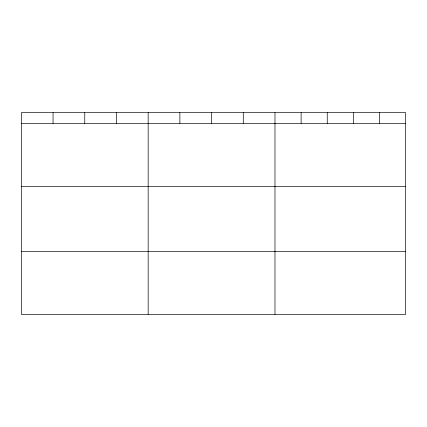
<?xml version="1.0" encoding="UTF-8"?>
<svg xmlns="http://www.w3.org/2000/svg" width="427" height="427" viewBox="0 0 427 427"><rect width="100%" height="100%" fill="white"/><g stroke="black" fill="none" stroke-linecap="round" stroke-linejoin="round"><path stroke-width="0.64" d="M405.65 123.355L405.65 314.352L21.35 314.352L21.35 112.648L405.65 112.648L405.65 123.355L21.35 123.355M21.35 186.385L405.65 186.385M21.35 251.327L405.65 251.327M379.518 112.648L379.518 123.355M353.385 112.648L353.385 123.355M327.253 112.648L327.253 123.355M301.12 112.648L301.12 123.355M274.988 112.648L274.988 314.352M243.283 112.648L243.283 123.355M211.578 112.648L211.578 123.355M179.874 112.648L179.874 123.355M148.169 112.648L148.169 314.352M116.464 112.648L116.464 123.355M84.76 112.648L84.76 123.355M53.055 112.648L53.055 123.355"/></g></svg>
